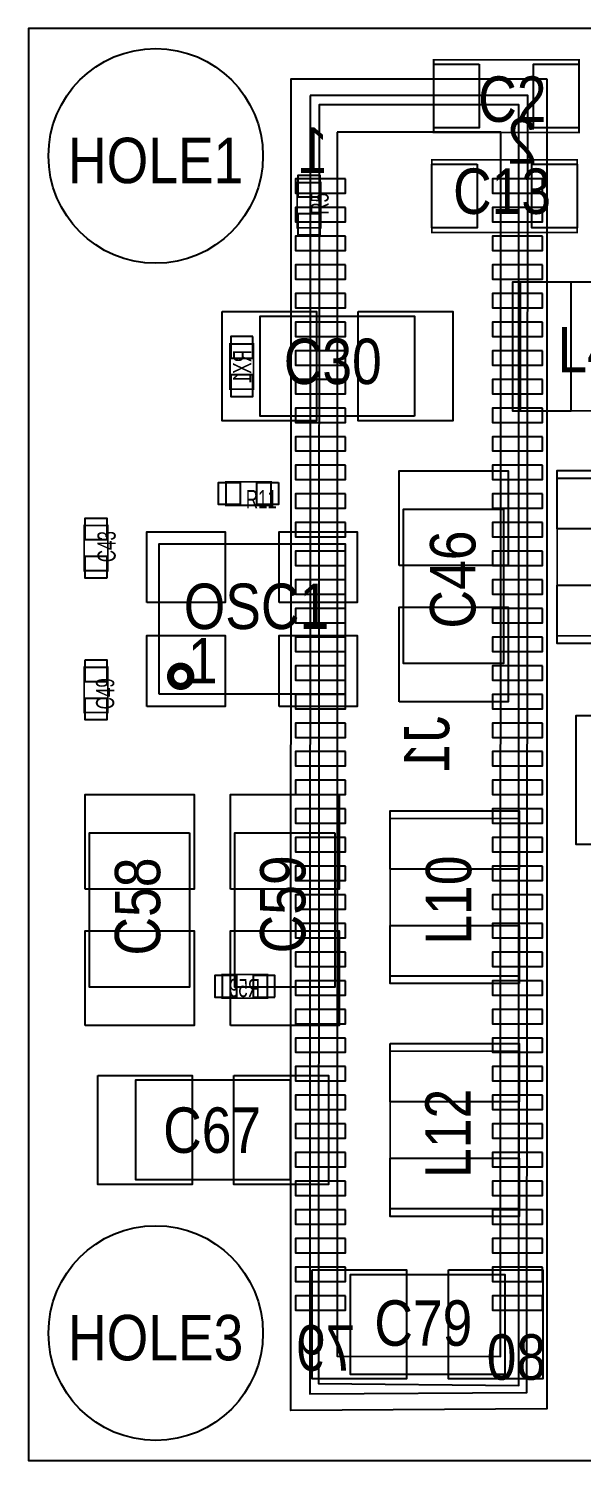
# Model space of a CAD drawing. Extents: x -1181 to 984, y -394 to 394.
# Drawn here: x -1181 to -877, y -394 to 394 of the extents above; entities that cross this region are included whole.
import ezdxf
from ezdxf.enums import TextEntityAlignment as Align

# ---------------------------------------------------------------- set-up
doc = ezdxf.new("R2010")
doc.units = 0
for name, color, linetype in [('BG_OUTLINE', 1, 'CONTINUOUS'), ('PG_ASSEMBLY_BOTTOM', 2, 'CONTINUOUS'), ('PG_ASSEMBLY_TOP', 3, 'CONTINUOUS'), ('PIN_BOTTOM', 5, 'CONTINUOUS'), ('PIN_TOP', 4, 'CONTINUOUS'), ('RD_ASSEMBLY_BOTTOM', 6, 'CONTINUOUS'), ('RD_ASSEMBLY_TOP', 7, 'CONTINUOUS')]:
    doc.layers.add(name, color=color, linetype=linetype)

msp = doc.modelspace()

# ---------------------------------------------------------------- linework, layer by layer
at = {"layer": 'BG_OUTLINE'}
msp.add_lwpolyline([(984.25, -393.7), (984.25, 393.7), (-1181.1, 393.7), (-1181.1, -393.7)], close=True, dxfattribs=at)
msp.add_lwpolyline([(-1181.1, -93.81), (-1181.1, -393.7)], dxfattribs=at)
at = {"layer": 'PG_ASSEMBLY_BOTTOM'}
for points in [[(-895.63, 366.14), (-895.7, -365.27), (-1036.6, -366.27), (-1036.57, 366.14)], [(-1026.1, 356.85), (-1026.3, -357.17), (-906.7, -356.37), (-906.1, 356.85)], [(-1011.1, 336.85), (-1011.1, -336.37), (-921.2, -336.57), (-921.1, 336.85)]]:
    msp.add_lwpolyline(points, close=True, dxfattribs=at)
msp.add_lwpolyline([(-1021.1, 351.85), (-1021.4, -351.47), (-911.2, -352.47), (-911.1, 351.85), (-1021.1, 351.85), (-1021.1, 346.85)], dxfattribs=at)
at = {"layer": 'PG_ASSEMBLY_BOTTOM', "const_width": 1}
for points in [[(-1070.2, 220.27), (-1070.2, 195.47), (-1057.2, 195.47), (-1057.2, 220.27)], [(-1049.6, -126.5), (-1074.4, -126.5), (-1074.4, -139.5), (-1049.6, -139.5)]]:
    msp.add_lwpolyline(points, close=True, dxfattribs=at)
at = {"layer": 'PG_ASSEMBLY_TOP', "const_width": 1}
for points in [[(-958.02, 376.58), (-878.02, 376.58), (-878.02, 336.58), (-958.02, 336.58)], [(-959.02, 321.58), (-879.02, 321.58), (-879.02, 281.58), (-959.02, 281.58)], [(-1033.2, 284.19), (-1033.2, 308.99), (-1020.2, 308.99), (-1020.2, 284.19)], [(-823.68, 254.33), (-910.3, 254.33), (-910.3, 183.47), (-823.68, 183.47)], [(-1047.6, 131.5), (-1072.4, 131.5), (-1072.4, 144.5), (-1047.6, 144.5)], [(-819.11, 59.8), (-819.11, 146.42), (-889.97, 146.42), (-889.97, 59.8)], [(-1150.5, 95.6), (-1150.5, 120.4), (-1137.5, 120.4), (-1137.5, 95.6)], [(-1137.5, 42.4), (-1137.5, 17.6), (-1150.5, 17.6), (-1150.5, 42.4)], [(-911.07, -127.31), (-911.07, -40.69), (-981.93, -40.69), (-981.93, -127.31)], [(-981.93, -168.69), (-981.93, -255.31), (-911.07, -255.31), (-911.07, -168.69)]]:
    msp.add_lwpolyline(points, close=True, dxfattribs=at)
at = {"layer": 'PG_ASSEMBLY_TOP'}
for points in [[(-968.52, 180.58), (-1053.52, 180.58), (-1053.52, 235.58), (-968.52, 235.58)], [(-919.58, 129.48), (-919.58, 44.48), (-974.58, 44.48), (-974.58, 129.48)], [(-1109.18, 27.66), (-1109.18, 110.34), (-1006.82, 110.34), (-1006.82, 27.66)], [(-1092.5, -48.5), (-1092.5, -133.5), (-1147.5, -133.5), (-1147.5, -48.5)], [(-1012.5, -48.5), (-1012.5, -133.5), (-1067.5, -133.5), (-1067.5, -48.5)], [(-1037, -239.5), (-1122, -239.5), (-1122, -184.5), (-1037, -184.5)], [(-918.9, -346.42), (-1003.9, -346.42), (-1003.9, -291.42), (-918.9, -291.42)]]:
    msp.add_lwpolyline(points, close=True, dxfattribs=at)
at = {"layer": 'PG_ASSEMBLY_TOP', "const_width": 3.94}
msp.add_lwpolyline([(-1091.8, 37.5, 1), (-1102.940157, 37.507874, 1)], format="xyb", close=True, dxfattribs=at)
at = {"layer": 'PIN_BOTTOM'}
for points in [[(-1006.6, 311.025), (-1034.16, 311.025), (-1034.16, 303.155), (-1006.6, 303.155)], [(-898.04, 311.025), (-925.6, 311.025), (-925.6, 303.155), (-898.04, 303.155)], [(-1006.6, 295.275), (-1034.16, 295.275), (-1034.16, 287.405), (-1006.6, 287.405)], [(-898.04, 295.275), (-925.6, 295.275), (-925.6, 287.405), (-898.04, 287.405)], [(-1006.6, 279.525), (-1034.16, 279.525), (-1034.16, 271.655), (-1006.6, 271.655)], [(-898.04, 279.525), (-925.6, 279.525), (-925.6, 271.655), (-898.04, 271.655)], [(-1006.6, 263.775), (-1034.16, 263.775), (-1034.16, 255.905), (-1006.6, 255.905)], [(-898.04, 263.775), (-925.6, 263.775), (-925.6, 255.905), (-898.04, 255.905)], [(-1006.6, 248.025), (-1034.16, 248.025), (-1034.16, 240.155), (-1006.6, 240.155)], [(-898.04, 248.025), (-925.6, 248.025), (-925.6, 240.155), (-898.04, 240.155)], [(-1006.6, 232.285), (-1034.16, 232.285), (-1034.16, 224.415), (-1006.6, 224.415)], [(-898.04, 232.285), (-925.6, 232.285), (-925.6, 224.415), (-898.04, 224.415)], [(-1057.7, 224.38), (-1069.7, 224.38), (-1069.7, 212.38), (-1057.7, 212.38)], [(-1006.6, 216.535), (-1034.16, 216.535), (-1034.16, 208.665), (-1006.6, 208.665)], [(-898.04, 216.535), (-925.6, 216.535), (-925.6, 208.665), (-898.04, 208.665)], [(-1057.7, 203.36), (-1069.7, 203.36), (-1069.7, 191.36), (-1057.7, 191.36)], [(-1006.6, 200.785), (-1034.16, 200.785), (-1034.16, 192.915), (-1006.6, 192.915)], [(-898.04, 200.785), (-925.6, 200.785), (-925.6, 192.915), (-898.04, 192.915)], [(-1006.6, 185.035), (-1034.16, 185.035), (-1034.16, 177.165), (-1006.6, 177.165)], [(-898.04, 185.035), (-925.6, 185.035), (-925.6, 177.165), (-898.04, 177.165)], [(-1006.6, 169.285), (-1034.16, 169.285), (-1034.16, 161.415), (-1006.6, 161.415)], [(-898.04, 169.285), (-925.6, 169.285), (-925.6, 161.415), (-898.04, 161.415)], [(-1006.6, 153.545), (-1034.16, 153.545), (-1034.16, 145.675), (-1006.6, 145.675)], [(-898.04, 153.545), (-925.6, 153.545), (-925.6, 145.675), (-898.04, 145.675)], [(-1006.6, 137.795), (-1034.16, 137.795), (-1034.16, 129.925), (-1006.6, 129.925)], [(-898.04, 137.795), (-925.6, 137.795), (-925.6, 129.925), (-898.04, 129.925)], [(-1006.6, 122.045), (-1034.16, 122.045), (-1034.16, 114.175), (-1006.6, 114.175)], [(-898.04, 122.045), (-925.6, 122.045), (-925.6, 114.175), (-898.04, 114.175)], [(-1006.6, 106.295), (-1034.16, 106.295), (-1034.16, 98.425), (-1006.6, 98.425)], [(-898.04, 106.295), (-925.6, 106.295), (-925.6, 98.425), (-898.04, 98.425)], [(-1006.6, 90.545), (-1034.16, 90.545), (-1034.16, 82.675), (-1006.6, 82.675)], [(-898.04, 90.545), (-925.6, 90.545), (-925.6, 82.675), (-898.04, 82.675)], [(-1006.6, 74.805), (-1034.16, 74.805), (-1034.16, 66.935), (-1006.6, 66.935)], [(-898.04, 74.805), (-925.6, 74.805), (-925.6, 66.935), (-898.04, 66.935)], [(-1006.6, 59.055), (-1034.16, 59.055), (-1034.16, 51.185), (-1006.6, 51.185)], [(-898.04, 59.055), (-925.6, 59.055), (-925.6, 51.185), (-898.04, 51.185)], [(-1006.6, 43.305), (-1034.16, 43.305), (-1034.16, 35.435), (-1006.6, 35.435)], [(-898.04, 43.305), (-925.6, 43.305), (-925.6, 35.435), (-898.04, 35.435)], [(-1006.6, 27.555), (-1034.16, 27.555), (-1034.16, 19.685), (-1006.6, 19.685)], [(-898.04, 27.555), (-925.6, 27.555), (-925.6, 19.685), (-898.04, 19.685)], [(-1006.6, 11.805), (-1034.16, 11.805), (-1034.16, 3.935), (-1006.6, 3.935)], [(-898.04, 11.805), (-925.6, 11.805), (-925.6, 3.935), (-898.04, 3.935)], [(-1006.6, -3.935), (-1034.16, -3.935), (-1034.16, -11.805), (-1006.6, -11.805)], [(-898.04, -3.935), (-925.6, -3.935), (-925.6, -11.805), (-898.04, -11.805)], [(-1006.6, -19.685), (-1034.16, -19.685), (-1034.16, -27.555), (-1006.6, -27.555)], [(-898.04, -19.685), (-925.6, -19.685), (-925.6, -27.555), (-898.04, -27.555)], [(-1006.6, -35.435), (-1034.16, -35.435), (-1034.16, -43.305), (-1006.6, -43.305)], [(-898.04, -35.435), (-925.6, -35.435), (-925.6, -43.305), (-898.04, -43.305)], [(-1006.6, -51.185), (-1034.16, -51.185), (-1034.16, -59.055), (-1006.6, -59.055)], [(-898.04, -51.185), (-925.6, -51.185), (-925.6, -59.055), (-898.04, -59.055)], [(-1006.6, -66.935), (-1034.16, -66.935), (-1034.16, -74.805), (-1006.6, -74.805)], [(-898.04, -66.935), (-925.6, -66.935), (-925.6, -74.805), (-898.04, -74.805)], [(-1006.6, -82.675), (-1034.16, -82.675), (-1034.16, -90.545), (-1006.6, -90.545)], [(-898.04, -82.675), (-925.6, -82.675), (-925.6, -90.545), (-898.04, -90.545)], [(-1006.6, -98.425), (-1034.16, -98.425), (-1034.16, -106.295), (-1006.6, -106.295)], [(-898.04, -98.425), (-925.6, -98.425), (-925.6, -106.295), (-898.04, -106.295)], [(-1006.6, -114.175), (-1034.16, -114.175), (-1034.16, -122.045), (-1006.6, -122.045)], [(-898.04, -114.175), (-925.6, -114.175), (-925.6, -122.045), (-898.04, -122.045)], [(-1066.51, -139), (-1066.51, -127), (-1078.51, -127), (-1078.51, -139)], [(-1045.49, -139), (-1045.49, -127), (-1057.49, -127), (-1057.49, -139)], [(-1006.6, -129.925), (-1034.16, -129.925), (-1034.16, -137.795), (-1006.6, -137.795)], [(-898.04, -129.925), (-925.6, -129.925), (-925.6, -137.795), (-898.04, -137.795)], [(-1006.6, -145.675), (-1034.16, -145.675), (-1034.16, -153.545), (-1006.6, -153.545)], [(-898.04, -145.675), (-925.6, -145.675), (-925.6, -153.545), (-898.04, -153.545)], [(-1006.6, -161.415), (-1034.16, -161.415), (-1034.16, -169.285), (-1006.6, -169.285)], [(-898.04, -161.415), (-925.6, -161.415), (-925.6, -169.285), (-898.04, -169.285)], [(-1006.6, -177.165), (-1034.16, -177.165), (-1034.16, -185.035), (-1006.6, -185.035)], [(-898.04, -177.165), (-925.6, -177.165), (-925.6, -185.035), (-898.04, -185.035)], [(-1006.6, -192.915), (-1034.16, -192.915), (-1034.16, -200.785), (-1006.6, -200.785)], [(-898.04, -192.915), (-925.6, -192.915), (-925.6, -200.785), (-898.04, -200.785)], [(-1006.6, -208.665), (-1034.16, -208.665), (-1034.16, -216.535), (-1006.6, -216.535)], [(-898.04, -208.665), (-925.6, -208.665), (-925.6, -216.535), (-898.04, -216.535)], [(-1006.6, -224.415), (-1034.16, -224.415), (-1034.16, -232.285), (-1006.6, -232.285)], [(-898.04, -224.415), (-925.6, -224.415), (-925.6, -232.285), (-898.04, -232.285)], [(-1006.6, -240.155), (-1034.16, -240.155), (-1034.16, -248.025), (-1006.6, -248.025)], [(-898.04, -240.155), (-925.6, -240.155), (-925.6, -248.025), (-898.04, -248.025)], [(-1006.6, -255.905), (-1034.16, -255.905), (-1034.16, -263.775), (-1006.6, -263.775)], [(-898.04, -255.905), (-925.6, -255.905), (-925.6, -263.775), (-898.04, -263.775)], [(-1006.6, -271.655), (-1034.16, -271.655), (-1034.16, -279.525), (-1006.6, -279.525)], [(-898.04, -271.655), (-925.6, -271.655), (-925.6, -279.525), (-898.04, -279.525)], [(-1006.6, -287.405), (-1034.16, -287.405), (-1034.16, -295.275), (-1006.6, -295.275)], [(-898.04, -287.405), (-925.6, -287.405), (-925.6, -295.275), (-898.04, -295.275)], [(-1006.6, -303.155), (-1034.16, -303.155), (-1034.16, -311.025), (-1006.6, -311.025)], [(-898.04, -303.155), (-925.6, -303.155), (-925.6, -311.025), (-898.04, -311.025)]]:
    msp.add_lwpolyline(points, close=True, dxfattribs=at)
for centre in [(-1111.1, 323.7), (-1111.1, -323.7)]:
    msp.add_circle(centre, 59.055, dxfattribs=at)
at = {"layer": 'PIN_TOP'}
for points in [[(-933.02, 374.08), (-933.02, 339.08), (-958.02, 339.08), (-958.02, 374.08)], [(-878.02, 374.08), (-878.02, 339.08), (-903.02, 339.08), (-903.02, 374.08)], [(-934.02, 319.08), (-934.02, 284.08), (-959.02, 284.08), (-959.02, 319.08)], [(-879.02, 319.08), (-879.02, 284.08), (-904.02, 284.08), (-904.02, 319.08)], [(-1020.7, 301.1), (-1032.7, 301.1), (-1032.7, 313.1), (-1020.7, 313.1)], [(-1020.7, 280.08), (-1032.7, 280.08), (-1032.7, 292.08), (-1020.7, 292.08)], [(-882.49, 254.4), (-882.49, 183.4), (-914.49, 183.4), (-914.49, 254.4)], [(-1074.52, 238.08), (-1022.52, 238.08), (-1022.52, 178.08), (-1074.52, 178.08)], [(-999.52, 238.08), (-947.52, 238.08), (-947.52, 178.08), (-999.52, 178.08)], [(-977.08, 98.48), (-977.08, 150.48), (-917.08, 150.48), (-917.08, 98.48)], [(-819.04, 118.61), (-890.04, 118.61), (-890.04, 150.61), (-819.04, 150.61)], [(-1064.51, 144), (-1064.51, 132), (-1076.51, 132), (-1076.51, 144)], [(-1043.49, 144), (-1043.49, 132), (-1055.49, 132), (-1055.49, 144)], [(-1138, 112.51), (-1150, 112.51), (-1150, 124.51), (-1138, 124.51)], [(-1115.92, 78.04), (-1115.92, 117.04), (-1072.92, 117.04), (-1072.92, 78.04)], [(-1043.08, 78.04), (-1043.08, 117.04), (-1000.08, 117.04), (-1000.08, 78.04)], [(-1138, 91.49), (-1150, 91.49), (-1150, 103.49), (-1138, 103.49)], [(-819.04, 55.61), (-890.04, 55.61), (-890.04, 87.61), (-819.04, 87.61)], [(-977.08, 23.48), (-977.08, 75.48), (-917.08, 75.48), (-917.08, 23.48)], [(-1115.92, 20.96), (-1115.92, 59.96), (-1072.92, 59.96), (-1072.92, 20.96)], [(-1043.08, 20.96), (-1043.08, 59.96), (-1000.08, 59.96), (-1000.08, 20.96)], [(-1150, 46.51), (-1138, 46.51), (-1138, 34.51), (-1150, 34.51)], [(-1150, 25.49), (-1138, 25.49), (-1138, 13.49), (-1150, 13.49)], [(-847.5, 16), (-847.5, -55), (-879.5, -55), (-879.5, 16)], [(-1150, -79.5), (-1150, -27.5), (-1090, -27.5), (-1090, -79.5)], [(-1070, -79.5), (-1070, -27.5), (-1010, -27.5), (-1010, -79.5)], [(-911, -68.5), (-982, -68.5), (-982, -36.5), (-911, -36.5)], [(-911, -131.5), (-982, -131.5), (-982, -99.5), (-911, -99.5)], [(-1150, -154.5), (-1150, -102.5), (-1090, -102.5), (-1090, -154.5)], [(-1070, -154.5), (-1070, -102.5), (-1010, -102.5), (-1010, -154.5)], [(-982, -164.5), (-911, -164.5), (-911, -196.5), (-982, -196.5)], [(-1143, -182), (-1091, -182), (-1091, -242), (-1143, -242)], [(-1068, -182), (-1016, -182), (-1016, -242), (-1068, -242)], [(-982, -227.5), (-911, -227.5), (-911, -259.5), (-982, -259.5)], [(-1024.9, -288.92), (-972.9, -288.92), (-972.9, -348.92), (-1024.9, -348.92)], [(-949.9, -288.92), (-897.9, -288.92), (-897.9, -348.92), (-949.9, -348.92)]]:
    msp.add_lwpolyline(points, close=True, dxfattribs=at)
for centre in [(-1111.1, 323.7), (-1111.1, -323.7)]:
    msp.add_circle(centre, 59.055, dxfattribs=at)

# ---------------------------------------------------------------- texts
at = {"layer": 'PG_ASSEMBLY_BOTTOM', "text_generation_flag": 2, "width": 0.88}
for s, p in [('1', (-1016.1, 314.37)), ('2', (-901.1, 319.37)), ('79', (-1001.1, -344.37)), ('80', (-896.1, -349.37))]:
    msp.add_text(s, height=25, dxfattribs=at).set_placement(p)
at = {"layer": 'PG_ASSEMBLY_TOP', "width": 0.88}
msp.add_text('1', height=25, dxfattribs=at).set_placement((-1093.43, 33.57))
at = {"layer": 'RD_ASSEMBLY_BOTTOM', "text_generation_flag": 2}
for s, height, width, p in [('RX1', 10, 0.7, (-1058.5, 207.8)), ('J1', 25, 0.88, (-949.43, 0))]:
    msp.add_text(s, height=height, rotation=90, dxfattribs=dict(at, width=width)).set_placement(p, align=Align.CENTER)
at = {"layer": 'RD_ASSEMBLY_BOTTOM', "text_generation_flag": 2, "width": 0.7}
msp.add_text('R59', height=10, dxfattribs=at).set_placement((-1062.2, -138.9), align=Align.CENTER)
at = {"layer": 'RD_ASSEMBLY_TOP'}
for s, height, width, p in [('C2', 25, 0.88, (-914.68, 342.42)), ('HOLE1', 25, 0.88, (-1111.1, 308.7)), ('C13', 25, 0.88, (-920.36, 291.79)), ('R11', 10, 0.7, (-1052.91, 129.97)), ('HOLE3', 25, 0.88, (-1111.1, -338.7))]:
    msp.add_text(s, height=height, dxfattribs=dict(at, width=width)).set_placement(p, align=Align.CENTER)
at = {"layer": 'RD_ASSEMBLY_TOP', "width": 0.7}
for s, p in [('R5', (-1015.87, 297.38)), ('C43', (-1133.17, 108.79)), ('C49', (-1133.97, 27.89))]:
    msp.add_text(s, height=10, rotation=90, dxfattribs=at).set_placement(p, align=Align.CENTER)
at = {"layer": 'RD_ASSEMBLY_TOP', "width": 0.88}
for s, p in [('L4', (-889.83, 204.64)), ('C30', (-1040.58, 198.22)), ('OSC1', (-1095.66, 63.49)), ('C67', (-1107, -224.6)), ('C79', (-990.7, -330.68))]:
    msp.add_text(s, height=25, dxfattribs=at).set_placement(p)
for s, p in [('C46', (-935.02, 63.72)), ('C59', (-1028.6, -114.9)), ('L10', (-937.34, -110.12)), ('C58', (-1108.6, -116.1)), ('L12', (-937.64, -238.42))]:
    msp.add_text(s, height=25, rotation=90, dxfattribs=at).set_placement(p)

doc.saveas('drawing.dxf')
